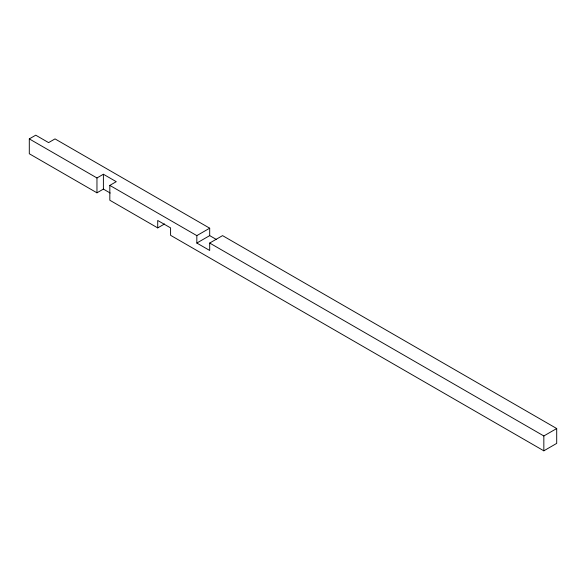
<?xml version="1.0" encoding="UTF-8"?>
<svg xmlns="http://www.w3.org/2000/svg" width="586" height="586" viewBox="0 0 586 586"><rect width="100%" height="100%" fill="white"/><g stroke="black" fill="none" stroke-linecap="round" stroke-linejoin="round"><path stroke-width="0.88" d="M110.205 193.036L103.392 189.102L96.961 192.816L29.3 153.752L29.3 138.897L35.731 135.183L48.594 142.61L55.025 138.897L209.693 228.196L209.693 235.623L196.83 243.044L196.83 235.623L109.824 185.388L109.824 200.244L157.715 227.895L164.527 223.962M29.3 138.897L96.961 177.961L103.392 174.247L116.255 181.675L109.824 185.388M196.83 235.623L209.693 228.196M196.83 243.044L209.693 250.471L209.693 243.044L222.555 235.623L556.7 428.534L556.7 443.39L543.837 450.817L170.585 235.316L170.585 227.895L157.715 220.468L157.715 227.895M209.693 243.044L543.837 435.962L556.7 428.534M209.693 235.623L216.505 239.549M543.837 435.962L543.837 450.817M103.392 174.247L103.392 189.102M96.961 177.961L96.961 192.816"/></g></svg>
